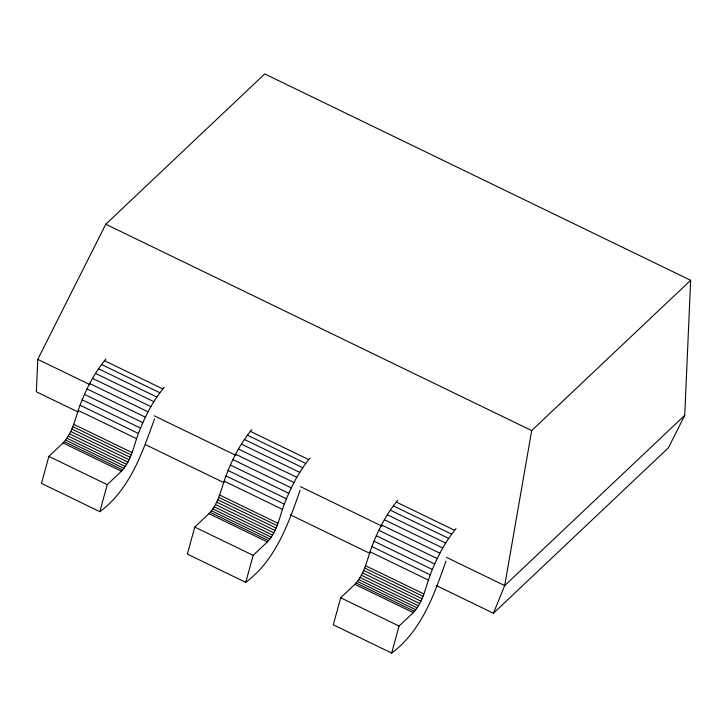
<?xml version="1.0" encoding="UTF-8"?>
<svg xmlns="http://www.w3.org/2000/svg" width="727" height="727" viewBox="0 0 727 727"><rect width="100%" height="100%" fill="white"/><g stroke="black" fill="none" stroke-linecap="round" stroke-linejoin="round"><path stroke-width="1.09" d="M436.3 585.562L493.433 613.243L668.413 447.805L684.734 415.362L690.65 280.286L264.737 73.936L105.778 224.225L37.768 359.374L36.35 391.789L78.18 412.055M690.65 280.286L531.691 430.575L504.692 585.589L493.433 613.243M105.851 358.956C93.392 374.078 84.586 391.971 78.216 410.428C74.508 421.678 71.537 434.119 63.058 442.961L48.863 456.383L41.475 483.4L99.835 511.681C130.233 489.135 142.219 452.767 154.56 418.87M99.835 511.681L107.232 484.655L121.427 471.232C131.224 460.963 133.595 446.251 138.412 433.465C144.746 416.962 152.879 400.886 164.22 387.237M251.769 429.648C239.31 444.77 230.504 462.672 224.134 481.12C220.417 492.37 217.455 504.811 208.976 513.653L194.781 527.075L187.384 554.101L245.753 582.372C275.66 560.072 288.246 524.031 300.069 490.361M245.753 582.372L253.15 555.355L267.345 541.933C277.141 531.655 279.504 516.952 284.321 504.156C290.664 487.653 298.788 471.587 310.138 457.928M397.687 500.349C385.219 515.47 376.413 533.364 370.043 551.811C366.335 563.071 363.364 575.511 354.885 584.344L340.69 597.767L333.302 624.793L391.671 653.064C421.569 630.763 434.164 594.722 445.978 561.053M391.671 653.064L399.059 626.047L413.254 612.625C423.05 602.356 425.422 587.643 430.239 574.848C436.573 558.345 444.706 542.278 456.047 528.62M684.734 415.362L504.692 585.589L446.46 557.373M105.778 224.225L531.691 430.575M104.415 360.637L162.784 388.909M250.333 431.329L308.693 459.609M396.242 502.021L454.611 530.301M101.462 364.481L159.831 392.753M247.38 435.173L305.749 463.453M393.289 505.865L451.658 534.145M98.481 368.753L156.841 397.033M244.39 439.453L302.759 467.725M390.308 510.145L448.668 538.416M95.491 373.405L153.86 401.686M241.409 444.097L299.778 472.377M387.327 514.789L445.687 543.069M92.565 378.358L150.925 406.638M238.474 449.059L296.843 477.33M384.392 519.75L442.761 548.031M89.721 383.556L148.09 411.836M235.639 454.248L293.999 482.528M381.548 524.939L439.917 553.22M37.768 359.374L89.875 384.619M154.242 415.799L235.984 455.402M300.351 486.59L382.084 526.194M87.013 388.909L145.382 417.189M232.931 459.6L291.291 487.881M378.84 530.301L437.209 558.572M84.477 394.352L142.837 422.632M230.386 465.044L288.755 493.324M376.304 535.744L434.664 564.016M82.142 399.805L140.502 428.085M228.051 470.496L286.42 498.777M373.969 541.188L432.329 569.468M80.043 405.184L138.412 433.465M225.961 475.876L284.321 504.156M371.87 546.577L430.239 574.848M78.216 410.428L136.585 438.699M224.134 481.12L282.494 509.4M370.043 551.811L428.412 580.091M145.518 444.679L224.08 482.746M290.4 514.87L369.979 553.429M73.672 424.304L132.041 452.585M219.59 494.996L277.95 523.276M365.499 565.688L423.868 593.968M72.836 426.64L131.205 454.92M218.754 497.341L277.123 525.612M364.663 568.032L423.032 596.313M71.855 429.057L130.224 457.328M217.764 499.749L276.133 528.029M363.682 570.441L422.051 598.721M70.737 431.474L129.106 459.755M216.655 502.166L275.015 530.446M362.564 572.867L420.933 601.138M69.528 433.846L127.888 462.127M215.437 504.538L273.806 532.818M361.355 575.23L419.715 603.51M68.238 436.1L126.607 464.38M214.156 506.801L272.516 535.072M360.065 577.492L418.434 605.773M66.92 438.19L125.28 466.47M212.829 508.891L271.198 537.162M358.747 579.583L417.116 607.863M65.594 440.062L123.953 468.342M211.502 510.754L269.871 539.034M357.42 581.455L415.789 609.726M64.294 441.662L122.663 469.942M210.212 512.362L268.572 540.634M356.121 583.054L414.49 611.334M63.058 442.961L121.427 471.232M208.976 513.653L267.345 541.933M354.885 584.344L413.254 612.625M48.863 456.383L107.232 484.655M194.781 527.075L253.15 555.355M340.69 597.767L399.059 626.047"/></g></svg>
